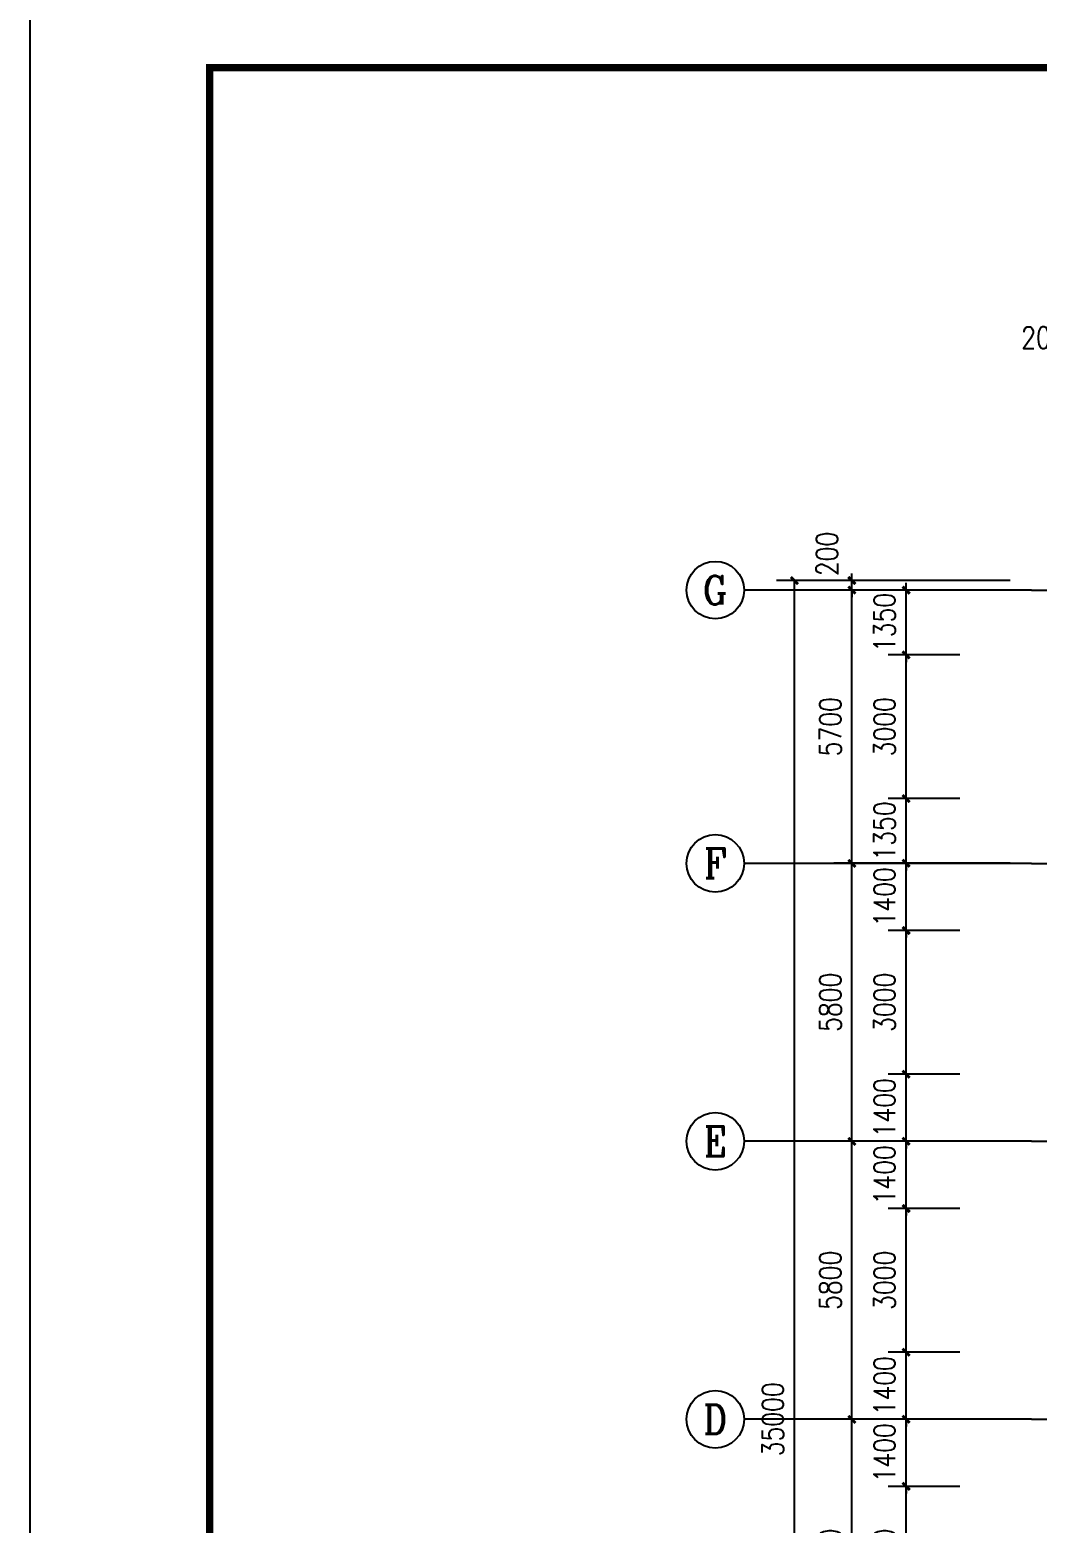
# Model space of a CAD drawing. Extents: x -21908402 to 2004492, y 83987 to 5079726.
# Drawn here: x 1811392 to 1832405, y 304119 to 335275 of the extents above; entities that cross this region are included whole.
import ezdxf
from ezdxf.enums import TextEntityAlignment as Align

# ---------------------------------------------------------------- set-up
doc = ezdxf.new("R2010")
doc.units = 0
doc.header["$LTSCALE"] = 1000
doc.linetypes.add('DOTE', pattern=[2.42, 2, -0.2, 0.02, -0.2])
doc.layers.get('0').update_dxf_attribs({"linetype": 'CONTINUOUS'})
doc.layers.get('DEFPOINTS').update_dxf_attribs({"linetype": 'CONTINUOUS'})
for name, color, linetype in [('AXIS', 3, 'CONTINUOUS'), ('AXIS_TEXT', 7, 'CONTINUOUS'), ('DOTE', 1, 'DOTE'), ('PUB_DIM', 3, 'CONTINUOUS'), ('PUB_TITLE', 4, 'CONTINUOUS')]:
    doc.layers.add(name, color=color, linetype=linetype)
doc.styles.add('_TCH_AXIS', font='complex_.ttf', dxfattribs={"bigfont": 'GBCBIG'})
doc.styles.add('COMPLEX', font='COMPLEX')
doc.styles.add('DIM_FONT', font='simplex.shx', dxfattribs={"width": 0.8})
doc.dimstyles.new('DIMN150', dxfattribs={"dimscale": 1.5, "dimtxt": 300, "dimasz": 100, "dimexe": 250, "dimexo": 300, "dimgap": 150, "dimtad": 1, "dimdec": 0, "dimzin": 0, "dimtxsty": 'DIM_FONT', "dimblk": 'ARCHTICK', "dimcen": 0.09, "dimclrt": 7, "dimazin": 3, "dimtfac": 1, "dimtdec": 0, "dimtix": 1, "dimtmove": 0, "dimatfit": 3, "dimtolj": 1, "dimtzin": 0})

# ---------------------------------------------------------------- blocks, each defined once
blk = doc.blocks.new('_ARCHTICK')
at = {"color": 0, "linetype": 'BYBLOCK', "const_width": 0.4}
blk.add_lwpolyline([(-0.5, -0.5), (0.5, 0.5)], dxfattribs=at)
blk = doc.blocks.new('*D183')
at = {"layer": 'DEFPOINTS', "color": 0}
for p in [(1829672, 304885), (1831241, 304885), (1831241, 301885)]:
    blk.add_point(p, dxfattribs=at)
at = {"layer": 'PUB_DIM', "color": 0}
for p, q in [((1830791, 304885), (1829297, 304885)), ((1829672, 301885), (1829672, 304885)), ((1830791, 301885), (1829297, 301885))]:
    blk.add_line(p, q, dxfattribs=at)
at = {"layer": 'PUB_DIM', "color": 0, "xscale": 150, "yscale": 150, "zscale": 150}
for p, rotation in [((1829672, 304885), 90), ((1829672, 301885), 270)]:
    blk.add_blockref('_ARCHTICK', p, dxfattribs=dict(at, rotation=rotation))
at = {"layer": 'PUB_DIM', "color": 7, "insert": (1829222, 303385), "char_height": 450, "attachment_point": 5, "rotation": 90, "style": 'DIM_FONT'}
blk.add_mtext('\\A1;3000', dxfattribs=at)
blk = doc.blocks.new('*D184')
at = {"layer": 'DEFPOINTS', "color": 0}
for p in [(1829672, 306285), (1831241, 306285), (1831241, 304885)]:
    blk.add_point(p, dxfattribs=at)
at = {"layer": 'PUB_DIM', "color": 0}
for p, q in [((1830791, 306285), (1829297, 306285)), ((1829672, 306285), (1829672, 306435)), ((1829672, 304885), (1829672, 306285)), ((1830791, 304885), (1829297, 304885)), ((1829672, 304885), (1829672, 304735))]:
    blk.add_line(p, q, dxfattribs=at)
at = {"layer": 'PUB_DIM', "color": 0, "xscale": 150, "yscale": 150, "zscale": 150}
for p, rotation in [((1829672, 306285), 270), ((1829672, 304885), 90)]:
    blk.add_blockref('_ARCHTICK', p, dxfattribs=dict(at, rotation=rotation))
at = {"layer": 'PUB_DIM', "color": 7, "insert": (1829222, 305585), "char_height": 450, "attachment_point": 5, "rotation": 90, "style": 'DIM_FONT'}
blk.add_mtext('\\A1;1400', dxfattribs=at)
blk = doc.blocks.new('*D185')
at = {"layer": 'DEFPOINTS', "color": 0}
for p in [(1829672, 307685), (1831241, 307685), (1831241, 306285)]:
    blk.add_point(p, dxfattribs=at)
at = {"layer": 'PUB_DIM', "color": 0}
for p, q in [((1829672, 307685), (1829672, 307835)), ((1830791, 307685), (1829297, 307685)), ((1829672, 306285), (1829672, 307685)), ((1830791, 306285), (1829297, 306285)), ((1829672, 306285), (1829672, 306135))]:
    blk.add_line(p, q, dxfattribs=at)
at = {"layer": 'PUB_DIM', "color": 0, "xscale": 150, "yscale": 150, "zscale": 150}
for p, rotation in [((1829672, 307685), 270), ((1829672, 306285), 90)]:
    blk.add_blockref('_ARCHTICK', p, dxfattribs=dict(at, rotation=rotation))
at = {"layer": 'PUB_DIM', "color": 7, "insert": (1829222, 306985), "char_height": 450, "attachment_point": 5, "rotation": 90, "style": 'DIM_FONT'}
blk.add_mtext('\\A1;1400', dxfattribs=at)
blk = doc.blocks.new('*D186')
at = {"layer": 'DEFPOINTS', "color": 0}
for p in [(1829672, 310685), (1831241, 310685), (1831241, 307685)]:
    blk.add_point(p, dxfattribs=at)
at = {"layer": 'PUB_DIM', "color": 0}
for p, q in [((1830791, 310685), (1829297, 310685)), ((1829672, 307685), (1829672, 310685)), ((1830791, 307685), (1829297, 307685))]:
    blk.add_line(p, q, dxfattribs=at)
at = {"layer": 'PUB_DIM', "color": 0, "xscale": 150, "yscale": 150, "zscale": 150}
for p, rotation in [((1829672, 310685), 90), ((1829672, 307685), 270)]:
    blk.add_blockref('_ARCHTICK', p, dxfattribs=dict(at, rotation=rotation))
at = {"layer": 'PUB_DIM', "color": 7, "insert": (1829222, 309185), "char_height": 450, "attachment_point": 5, "rotation": 90, "style": 'DIM_FONT'}
blk.add_mtext('\\A1;3000', dxfattribs=at)
blk = doc.blocks.new('*D187')
at = {"layer": 'DEFPOINTS', "color": 0}
for p in [(1829672, 312085), (1831241, 312085), (1831241, 310685)]:
    blk.add_point(p, dxfattribs=at)
at = {"layer": 'PUB_DIM', "color": 0}
for p, q in [((1829672, 312085), (1829672, 312235)), ((1830791, 312085), (1829297, 312085)), ((1829672, 310685), (1829672, 312085)), ((1830791, 310685), (1829297, 310685)), ((1829672, 310685), (1829672, 310535))]:
    blk.add_line(p, q, dxfattribs=at)
at = {"layer": 'PUB_DIM', "color": 0, "xscale": 150, "yscale": 150, "zscale": 150}
for p, rotation in [((1829672, 312085), 270), ((1829672, 310685), 90)]:
    blk.add_blockref('_ARCHTICK', p, dxfattribs=dict(at, rotation=rotation))
at = {"layer": 'PUB_DIM', "color": 7, "insert": (1829222, 311385), "char_height": 450, "attachment_point": 5, "rotation": 90, "style": 'DIM_FONT'}
blk.add_mtext('\\A1;1400', dxfattribs=at)
blk = doc.blocks.new('*D188')
at = {"layer": 'DEFPOINTS', "color": 0}
for p in [(1829672, 313485), (1831241, 313485), (1831241, 312085)]:
    blk.add_point(p, dxfattribs=at)
at = {"layer": 'PUB_DIM', "color": 0}
for p, q in [((1830791, 313485), (1829297, 313485)), ((1829672, 313485), (1829672, 313635)), ((1829672, 312085), (1829672, 313485)), ((1830791, 312085), (1829297, 312085)), ((1829672, 312085), (1829672, 311935))]:
    blk.add_line(p, q, dxfattribs=at)
at = {"layer": 'PUB_DIM', "color": 0, "xscale": 150, "yscale": 150, "zscale": 150}
for p, rotation in [((1829672, 313485), 270), ((1829672, 312085), 90)]:
    blk.add_blockref('_ARCHTICK', p, dxfattribs=dict(at, rotation=rotation))
at = {"layer": 'PUB_DIM', "color": 7, "insert": (1829222, 312785), "char_height": 450, "attachment_point": 5, "rotation": 90, "style": 'DIM_FONT'}
blk.add_mtext('\\A1;1400', dxfattribs=at)
blk = doc.blocks.new('*D189')
at = {"layer": 'DEFPOINTS', "color": 0}
for p in [(1829672, 316485), (1831241, 316485), (1831241, 313485)]:
    blk.add_point(p, dxfattribs=at)
at = {"layer": 'PUB_DIM', "color": 0}
for p, q in [((1830791, 316485), (1829297, 316485)), ((1829672, 313485), (1829672, 316485)), ((1830791, 313485), (1829297, 313485))]:
    blk.add_line(p, q, dxfattribs=at)
at = {"layer": 'PUB_DIM', "color": 0, "xscale": 150, "yscale": 150, "zscale": 150}
for p, rotation in [((1829672, 316485), 90), ((1829672, 313485), 270)]:
    blk.add_blockref('_ARCHTICK', p, dxfattribs=dict(at, rotation=rotation))
at = {"layer": 'PUB_DIM', "color": 7, "insert": (1829222, 314985), "char_height": 450, "attachment_point": 5, "rotation": 90, "style": 'DIM_FONT'}
blk.add_mtext('\\A1;3000', dxfattribs=at)
blk = doc.blocks.new('*D190')
at = {"layer": 'DEFPOINTS', "color": 0}
for p in [(1829672, 317885), (1831241, 317885), (1831241, 316485)]:
    blk.add_point(p, dxfattribs=at)
at = {"layer": 'PUB_DIM', "color": 0}
for p, q in [((1830791, 317885), (1829297, 317885)), ((1829672, 317885), (1829672, 318035)), ((1829672, 316485), (1829672, 317885)), ((1830791, 316485), (1829297, 316485)), ((1829672, 316485), (1829672, 316335))]:
    blk.add_line(p, q, dxfattribs=at)
at = {"layer": 'PUB_DIM', "color": 0, "xscale": 150, "yscale": 150, "zscale": 150}
for p, rotation in [((1829672, 317885), 270), ((1829672, 316485), 90)]:
    blk.add_blockref('_ARCHTICK', p, dxfattribs=dict(at, rotation=rotation))
at = {"layer": 'PUB_DIM', "color": 7, "insert": (1829222, 317185), "char_height": 450, "attachment_point": 5, "rotation": 90, "style": 'DIM_FONT'}
blk.add_mtext('\\A1;1400', dxfattribs=at)
blk = doc.blocks.new('*D191')
at = {"layer": 'DEFPOINTS', "color": 0}
for p in [(1829672, 319235), (1831241, 319235), (1831241, 317885)]:
    blk.add_point(p, dxfattribs=at)
at = {"layer": 'PUB_DIM', "color": 0}
for p, q in [((1829672, 319235), (1829672, 319385)), ((1830791, 319235), (1829297, 319235)), ((1829672, 317885), (1829672, 319235)), ((1830791, 317885), (1829297, 317885)), ((1829672, 317885), (1829672, 317735))]:
    blk.add_line(p, q, dxfattribs=at)
at = {"layer": 'PUB_DIM', "color": 0, "xscale": 150, "yscale": 150, "zscale": 150}
for p, rotation in [((1829672, 319235), 270), ((1829672, 317885), 90)]:
    blk.add_blockref('_ARCHTICK', p, dxfattribs=dict(at, rotation=rotation))
at = {"layer": 'PUB_DIM', "color": 7, "insert": (1829222, 318560), "char_height": 450, "attachment_point": 5, "rotation": 90, "style": 'DIM_FONT'}
blk.add_mtext('\\A1;1350', dxfattribs=at)
blk = doc.blocks.new('*D192')
at = {"layer": 'DEFPOINTS', "color": 0}
for p in [(1829672, 322235), (1831241, 322235), (1831241, 319235)]:
    blk.add_point(p, dxfattribs=at)
at = {"layer": 'PUB_DIM', "color": 0}
for p, q in [((1830791, 322235), (1829297, 322235)), ((1829672, 319235), (1829672, 322235)), ((1830791, 319235), (1829297, 319235))]:
    blk.add_line(p, q, dxfattribs=at)
at = {"layer": 'PUB_DIM', "color": 0, "xscale": 150, "yscale": 150, "zscale": 150}
for p, rotation in [((1829672, 322235), 90), ((1829672, 319235), 270)]:
    blk.add_blockref('_ARCHTICK', p, dxfattribs=dict(at, rotation=rotation))
at = {"layer": 'PUB_DIM', "color": 7, "insert": (1829222, 320735), "char_height": 450, "attachment_point": 5, "rotation": 90, "style": 'DIM_FONT'}
blk.add_mtext('\\A1;3000', dxfattribs=at)
blk = doc.blocks.new('*D193')
at = {"layer": 'DEFPOINTS', "color": 0}
for p in [(1829672, 323585), (1831241, 323585), (1831241, 322235)]:
    blk.add_point(p, dxfattribs=at)
at = {"layer": 'PUB_DIM', "color": 0}
for p, q in [((1829672, 323585), (1829672, 323735)), ((1830791, 323585), (1829297, 323585)), ((1829672, 322235), (1829672, 323585)), ((1830791, 322235), (1829297, 322235)), ((1829672, 322235), (1829672, 322085))]:
    blk.add_line(p, q, dxfattribs=at)
at = {"layer": 'PUB_DIM', "color": 0, "xscale": 150, "yscale": 150, "zscale": 150}
for p, rotation in [((1829672, 323585), 270), ((1829672, 322235), 90)]:
    blk.add_blockref('_ARCHTICK', p, dxfattribs=dict(at, rotation=rotation))
at = {"layer": 'PUB_DIM', "color": 7, "insert": (1829222, 322910), "char_height": 450, "attachment_point": 5, "rotation": 90, "style": 'DIM_FONT'}
blk.add_mtext('\\A1;1350', dxfattribs=at)
blk = doc.blocks.new('*D251')
at = {"layer": 'AXIS', "color": 0}
for p, q in [((1831841, 306285), (1828166, 306285)), ((1828541, 300485), (1828541, 306285)), ((1831841, 300485), (1828166, 300485))]:
    blk.add_line(p, q, dxfattribs=at)
at = {"layer": 'DEFPOINTS', "color": 0}
for p in [(1828541, 306285), (1832291, 306285), (1832291, 300485)]:
    blk.add_point(p, dxfattribs=at)
at = {"layer": 'AXIS', "color": 0, "xscale": 150, "yscale": 150, "zscale": 150}
for p, rotation in [((1828541, 306285), 90), ((1828541, 300485), 270)]:
    blk.add_blockref('_ARCHTICK', p, dxfattribs=dict(at, rotation=rotation))
at = {"layer": 'AXIS', "color": 7, "insert": (1828091, 303385), "char_height": 450, "attachment_point": 5, "rotation": 90, "style": 'DIM_FONT'}
blk.add_mtext('\\A1;5800', dxfattribs=at)
blk = doc.blocks.new('*D252')
at = {"layer": 'AXIS', "color": 0}
for p, q in [((1831841, 312085), (1828166, 312085)), ((1828541, 306285), (1828541, 312085)), ((1831841, 306285), (1828166, 306285))]:
    blk.add_line(p, q, dxfattribs=at)
at = {"layer": 'DEFPOINTS', "color": 0}
for p in [(1828541, 312085), (1832291, 312085), (1832291, 306285)]:
    blk.add_point(p, dxfattribs=at)
at = {"layer": 'AXIS', "color": 0, "xscale": 150, "yscale": 150, "zscale": 150}
for p, rotation in [((1828541, 312085), 90), ((1828541, 306285), 270)]:
    blk.add_blockref('_ARCHTICK', p, dxfattribs=dict(at, rotation=rotation))
at = {"layer": 'AXIS', "color": 7, "insert": (1828091, 309185), "char_height": 450, "attachment_point": 5, "rotation": 90, "style": 'DIM_FONT'}
blk.add_mtext('\\A1;5800', dxfattribs=at)
blk = doc.blocks.new('*D253')
at = {"layer": 'AXIS', "color": 0}
for p, q in [((1831841, 317885), (1828166, 317885)), ((1828541, 312085), (1828541, 317885)), ((1831841, 312085), (1828166, 312085))]:
    blk.add_line(p, q, dxfattribs=at)
at = {"layer": 'DEFPOINTS', "color": 0}
for p in [(1828541, 317885), (1832291, 317885), (1832291, 312085)]:
    blk.add_point(p, dxfattribs=at)
at = {"layer": 'AXIS', "color": 0, "xscale": 150, "yscale": 150, "zscale": 150}
for p, rotation in [((1828541, 317885), 90), ((1828541, 312085), 270)]:
    blk.add_blockref('_ARCHTICK', p, dxfattribs=dict(at, rotation=rotation))
at = {"layer": 'AXIS', "color": 7, "insert": (1828091, 314985), "char_height": 450, "attachment_point": 5, "rotation": 90, "style": 'DIM_FONT'}
blk.add_mtext('\\A1;5800', dxfattribs=at)
blk = doc.blocks.new('*D254')
at = {"layer": 'AXIS', "color": 0}
for p, q in [((1831841, 323585), (1828166, 323585)), ((1828541, 317885), (1828541, 323585)), ((1831841, 317885), (1828166, 317885))]:
    blk.add_line(p, q, dxfattribs=at)
at = {"layer": 'DEFPOINTS', "color": 0}
for p in [(1828541, 323585), (1832291, 323585), (1832291, 317885)]:
    blk.add_point(p, dxfattribs=at)
at = {"layer": 'AXIS', "color": 0, "xscale": 150, "yscale": 150, "zscale": 150}
for p, rotation in [((1828541, 323585), 90), ((1828541, 317885), 270)]:
    blk.add_blockref('_ARCHTICK', p, dxfattribs=dict(at, rotation=rotation))
at = {"layer": 'AXIS', "color": 7, "insert": (1828091, 320735), "char_height": 450, "attachment_point": 5, "rotation": 90, "style": 'DIM_FONT'}
blk.add_mtext('\\A1;5700', dxfattribs=at)
blk = doc.blocks.new('*D255')
at = {"layer": 'AXIS', "color": 0}
for p, q in [((1831841, 323785), (1828166, 323785)), ((1828541, 323785), (1828541, 323935)), ((1828541, 323585), (1828541, 323785)), ((1831841, 323585), (1828166, 323585)), ((1828541, 323585), (1828541, 323435))]:
    blk.add_line(p, q, dxfattribs=at)
at = {"layer": 'DEFPOINTS', "color": 0}
for p in [(1828541, 323785), (1832291, 323785), (1832291, 323585)]:
    blk.add_point(p, dxfattribs=at)
at = {"layer": 'AXIS', "color": 0, "xscale": 150, "yscale": 150, "zscale": 150}
for p, rotation in [((1828541, 323785), 270), ((1828541, 323585), 90)]:
    blk.add_blockref('_ARCHTICK', p, dxfattribs=dict(at, rotation=rotation))
at = {"layer": 'AXIS', "color": 7, "insert": (1828023, 324340), "char_height": 450, "attachment_point": 5, "rotation": 90, "style": 'DIM_FONT'}
blk.add_mtext('\\A1;200', dxfattribs=at)
blk = doc.blocks.new('*D256')
at = {"layer": 'AXIS', "color": 0}
for p, q in [((1831841, 323785), (1826966, 323785)), ((1827341, 288785), (1827341, 323785)), ((1831841, 288785), (1826966, 288785))]:
    blk.add_line(p, q, dxfattribs=at)
at = {"layer": 'DEFPOINTS', "color": 0}
for p in [(1827341, 323785), (1832291, 323785), (1832291, 288785)]:
    blk.add_point(p, dxfattribs=at)
at = {"layer": 'AXIS', "color": 0, "xscale": 150, "yscale": 150, "zscale": 150}
for p, rotation in [((1827341, 323785), 90), ((1827341, 288785), 270)]:
    blk.add_blockref('_ARCHTICK', p, dxfattribs=dict(at, rotation=rotation))
at = {"layer": 'AXIS', "color": 7, "insert": (1826891, 306285), "char_height": 450, "attachment_point": 5, "rotation": 90, "style": 'DIM_FONT'}
blk.add_mtext('\\A1;35000', dxfattribs=at)
blk = doc.blocks.new('*D266')
at = {"layer": 'AXIS', "color": 0}
for p, q in [((1833091, 325035), (1833091, 328710)), ((1833291, 325035), (1833291, 328710)), ((1833091, 328335), (1832941, 328335)), ((1833091, 328335), (1833291, 328335)), ((1833291, 328335), (1833441, 328335))]:
    blk.add_line(p, q, dxfattribs=at)
at = {"layer": 'DEFPOINTS', "color": 0}
for p in [(1833291, 328335), (1833091, 324585), (1833291, 324585)]:
    blk.add_point(p, dxfattribs=at)
at = {"layer": 'AXIS', "color": 0, "xscale": 150, "yscale": 150, "zscale": 150}
blk.add_blockref('_ARCHTICK', (1833091, 328335), dxfattribs=at)
at = {"layer": 'AXIS', "color": 0, "xscale": 150, "yscale": 150, "zscale": 150, "rotation": 180}
blk.add_blockref('_ARCHTICK', (1833291, 328335), dxfattribs=at)
at = {"layer": 'AXIS', "color": 7, "insert": (1832536, 328852), "char_height": 450, "attachment_point": 5, "style": 'DIM_FONT'}
blk.add_mtext('\\A1;200', dxfattribs=at)
blk = doc.blocks.new('_AXISO')
blk.add_circle((0, 0), 0.5)
at = {"layer": 'AXIS_TEXT', "style": 'COMPLEX', "width": 1.041667}
blk.add_attdef('A', text='', height=0.56, dxfattribs=at).set_placement((-0.25, -0.28), (0.25, -0.28), align=Align.FIT)

msp = doc.modelspace()

# ---------------------------------------------------------------- linework, layer by layer
at = {"layer": 'AXIS'}
for p, q in [((1832291, 323584.7), (1826291, 323584.7)), ((1832291, 317884.7), (1826291, 317884.7)), ((1832291, 312084.7), (1826291, 312084.7)), ((1832291, 306284.7), (1826291, 306284.7))]:
    msp.add_line(p, q, dxfattribs=at)
at = {"layer": 'DOTE'}
for p, q in [((1832291, 323584.7), (1876291, 323584.7)), ((1832291, 317884.7), (1876291, 317884.7)), ((1832291, 312084.7), (1876291, 312084.7)), ((1832291, 306284.7), (1876291, 306284.7))]:
    msp.add_line(p, q, dxfattribs=at)
at = {"layer": 'PUB_TITLE'}
msp.add_lwpolyline([(1811391.5, 272987.2), (1900491.5, 272987.2), (1900491.5, 335987.2), (1811391.5, 335987.2)], close=True, dxfattribs=at)
at = {"layer": 'PUB_TITLE', "const_width": 150}
msp.add_lwpolyline([(1815141.5, 274487.2), (1898991.5, 274487.2), (1898991.5, 334487.2), (1815141.5, 334487.2)], close=True, dxfattribs=at)

# ---------------------------------------------------------------- block references
at = {"layer": 'AXIS'}
ref = msp.add_blockref('_AXISO', (1825691, 323584.7), dxfattribs=dict(at, xscale=1200, yscale=1200, zscale=1200))
ref.add_attrib('A', 'G', dxfattribs={"layer": 'AXIS_TEXT', "height": 594.7, "style": '_TCH_AXIS', "width": 0.784227}).set_placement((1825436.1, 323287.3), (1825945.9, 323287.3), align=Align.FIT)
ref = msp.add_blockref('_AXISO', (1825691, 317884.7), dxfattribs=dict(at, xscale=1200, yscale=1200, zscale=1200))
ref.add_attrib('A', 'F', dxfattribs={"layer": 'AXIS_TEXT', "height": 625, "style": '_TCH_AXIS', "width": 0.799324}).set_placement((1825452.9, 317572.2), (1825929.1, 317572.2), align=Align.FIT)
ref = msp.add_blockref('_AXISO', (1825691, 312084.7), dxfattribs=dict(at, xscale=1200, yscale=1200, zscale=1200))
ref.add_attrib('A', 'E', dxfattribs={"layer": 'AXIS_TEXT', "height": 625, "style": '_TCH_AXIS', "width": 0.761905}).set_placement((1825452.9, 311772.2), (1825929.1, 311772.2), align=Align.FIT)
ref = msp.add_blockref('_AXISO', (1825691, 306284.7), dxfattribs=dict(at, xscale=1200, yscale=1200, zscale=1200))
ref.add_attrib('A', 'D', dxfattribs={"layer": 'AXIS_TEXT', "height": 609.6, "style": '_TCH_AXIS', "width": 0.773322}).set_placement((1825444.3, 305979.9), (1825937.7, 305979.9), align=Align.FIT)

# ---------------------------------------------------------------- dimensions: what is measured, and where the dimension line sits
for base, p1, p2, angle, picture, middle in [((1833291, 328334.7), (1833091, 324584.7), (1833291, 324584.7), 0, '*D266', (1832536, 328852.2)), ((1828541, 323784.7), (1832291, 323584.7), (1832291, 323784.7), 90, '*D255', (1828023.5, 324339.7))]:
    dim = msp.add_linear_dim(base=base, p1=p1, p2=p2, angle=angle, dimstyle='DIMN150', dxfattribs=at)
    dim.commit()
    dim.dimension.update_dxf_attribs({"geometry": picture, "text_midpoint": middle, "dimtype": 129})
for p1, p2, distance, picture, middle in [((1832291, 288784.7), (1832291, 323784.7), 4950, '*D256', (1826891, 306284.7)), ((1832291, 317884.7), (1832291, 323584.7), 3750, '*D254', (1828091, 320734.7)), ((1832291, 312084.7), (1832291, 317884.7), 3750, '*D253', (1828091, 314984.7)), ((1832291, 306284.7), (1832291, 312084.7), 3750, '*D252', (1828091, 309184.7)), ((1832291, 300484.7), (1832291, 306284.7), 3750, '*D251', (1828091, 303384.7))]:
    dim = msp.add_aligned_dim(p1=p1, p2=p2, distance=distance, dimstyle='DIMN150', dxfattribs=at)
    dim.commit()
    dim.dimension.update_dxf_attribs({"geometry": picture, "text_midpoint": middle})
at = {"layer": 'PUB_DIM'}
for p1, p2, picture, middle in [((1831241, 322234.7), (1831241, 323584.7), '*D193', (1829221.6, 322909.7)), ((1831241, 319234.7), (1831241, 322234.7), '*D192', (1829221.6, 320734.7)), ((1831241, 317884.7), (1831241, 319234.7), '*D191', (1829221.6, 318559.7)), ((1831241, 316484.7), (1831241, 317884.7), '*D190', (1829221.6, 317184.7)), ((1831241, 313484.7), (1831241, 316484.7), '*D189', (1829221.6, 314984.7)), ((1831241, 312084.7), (1831241, 313484.7), '*D188', (1829221.6, 312784.7)), ((1831241, 310684.7), (1831241, 312084.7), '*D187', (1829221.6, 311384.7)), ((1831241, 307684.7), (1831241, 310684.7), '*D186', (1829221.6, 309184.7)), ((1831241, 306284.7), (1831241, 307684.7), '*D185', (1829221.6, 306984.7)), ((1831241, 304884.7), (1831241, 306284.7), '*D184', (1829221.6, 305584.7)), ((1831241, 301884.7), (1831241, 304884.7), '*D183', (1829221.6, 303384.7))]:
    dim = msp.add_aligned_dim(p1=p1, p2=p2, distance=1569.4, dimstyle='DIMN150', dxfattribs=at)
    dim.commit()
    dim.dimension.update_dxf_attribs({"geometry": picture, "text_midpoint": middle})

doc.saveas('drawing.dxf')
